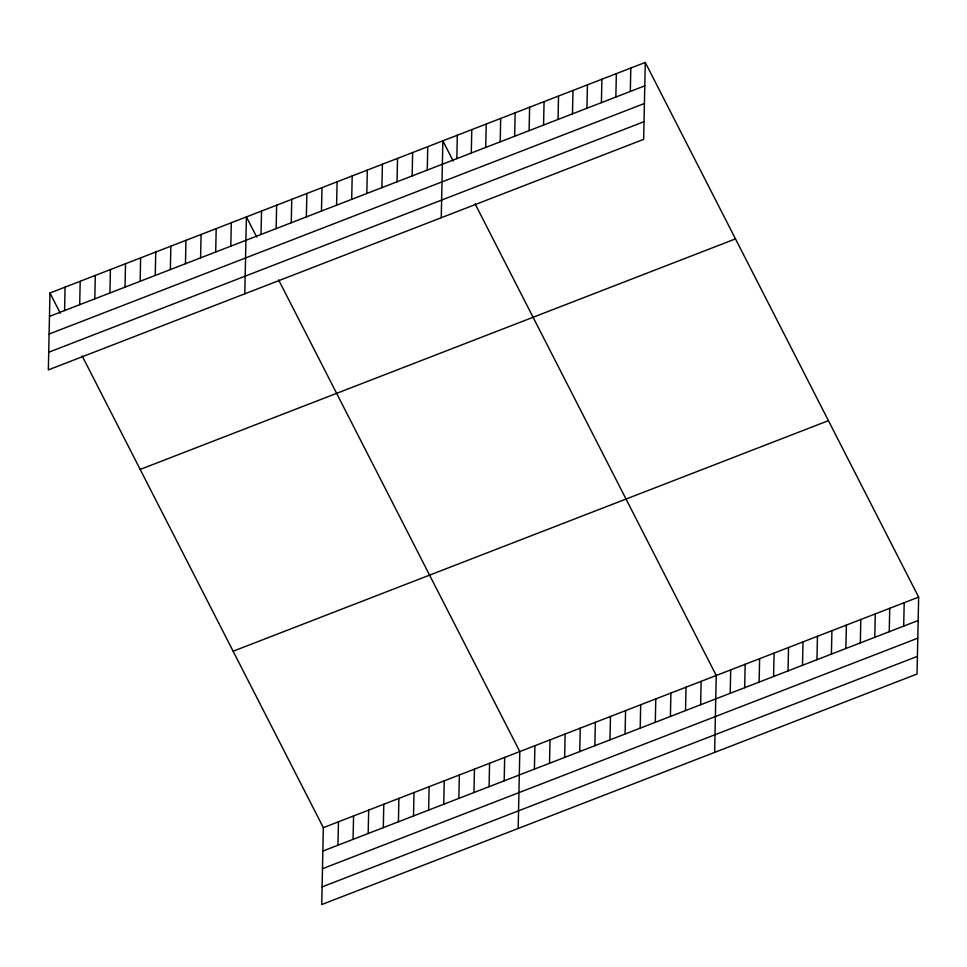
<?xml version="1.0" encoding="UTF-8"?>
<svg xmlns="http://www.w3.org/2000/svg" width="967" height="967" viewBox="0 0 967 967"><rect width="100%" height="100%" fill="white"/><g stroke="black" fill="none" stroke-linecap="round" stroke-linejoin="round"><path stroke-width="1.45" d="M49.958 292.989L48.35 369.89L643.659 139.345L645.267 62.444L49.958 292.989L60.268 313.151M64.584 310.54L65.067 287.139M79.693 304.69L80.188 281.288M94.802 298.839L95.298 275.438M109.912 292.989L110.407 269.575M125.033 287.139L125.517 263.725M140.142 281.276L140.626 257.875M155.252 275.426L155.747 252.024M170.361 269.575L170.857 246.174M185.471 263.725L185.966 240.312M200.592 257.875L201.076 234.461M215.701 252.024L216.185 228.611M230.811 246.162L231.306 222.761M244.796 293.811L246.416 216.91L256.726 237.072M261.03 234.461L261.525 211.06M276.151 228.611L276.635 205.197M291.26 222.761L291.744 199.347M306.37 216.91L306.853 193.497M321.479 211.048L321.975 187.646M82.183 356.001L323.341 827.655L321.733 904.556L917.042 674.011L918.65 597.11L645.267 62.444M336.589 205.197L337.084 181.796M337.967 845.206L338.45 821.805M351.698 199.347L352.193 175.946M353.076 839.356L353.571 815.955M366.819 193.497L367.303 170.083M368.185 833.506L368.681 810.104M381.929 187.646L382.412 164.233M383.295 827.655L383.79 804.242M397.038 181.784L397.534 158.383M398.416 821.805L398.9 798.391M412.147 175.934L412.643 152.532M413.525 815.943L414.009 792.541M427.257 170.083L427.752 146.682M428.635 810.092L429.118 786.691M441.254 217.732L442.862 140.831L453.172 160.993M456.835 158.636L457.318 135.223M443.744 804.242L444.24 780.84M471.292 153.04L471.775 129.626M458.854 798.391L459.349 774.99M485.748 147.431L486.232 124.03M473.963 792.541L474.459 769.128M500.205 141.835L500.688 118.433M489.084 786.691L489.568 763.277M514.662 136.238L515.145 112.825M504.194 780.828L504.677 757.427M529.118 130.642L529.614 107.228M518.179 828.477L519.799 751.577L278.629 279.922M543.575 125.033L544.07 101.632M534.413 769.128L534.908 745.726M558.032 119.437L558.527 96.035M549.522 763.277L550.018 739.876M572.488 113.84L572.984 90.439M564.643 757.427L565.127 734.013M586.945 108.244L587.44 84.83M579.753 751.577L580.236 728.163M601.401 102.647L601.897 79.234M594.862 745.714L595.358 722.313M615.858 97.038L616.354 73.637M609.972 739.864L610.467 716.462M630.315 91.442L630.81 68.041M625.081 734.013L625.576 710.612M640.202 728.163L640.686 704.75M655.312 722.313L655.795 698.899M670.421 716.462L670.905 693.049M685.53 710.6L686.026 687.199M700.64 704.75L701.135 681.348M714.637 752.399L716.245 675.498L475.087 203.844M730.218 693.303L730.701 669.889M744.675 687.706L745.158 664.293M759.131 682.098L759.615 658.696M773.588 676.501L774.071 653.1M788.045 670.905L788.528 647.503M802.501 665.308L802.985 641.895M816.958 659.712L817.453 636.298M831.415 654.103L831.91 630.702M845.871 648.506L846.367 625.105M860.328 642.91L860.823 619.509M874.784 637.313L875.28 613.9M889.241 631.705L889.737 608.303M903.698 626.108L904.193 602.707M49.474 316.39L644.784 85.845M49.099 334.05L644.409 103.505M48.725 352.242L644.022 121.685M140.179 469.43L735.488 238.885M233.132 651.214L828.429 420.669M323.341 827.655L918.65 597.11M322.857 851.057L918.154 620.512M322.482 868.717L917.792 638.172M322.096 886.908L917.405 656.351"/></g></svg>
